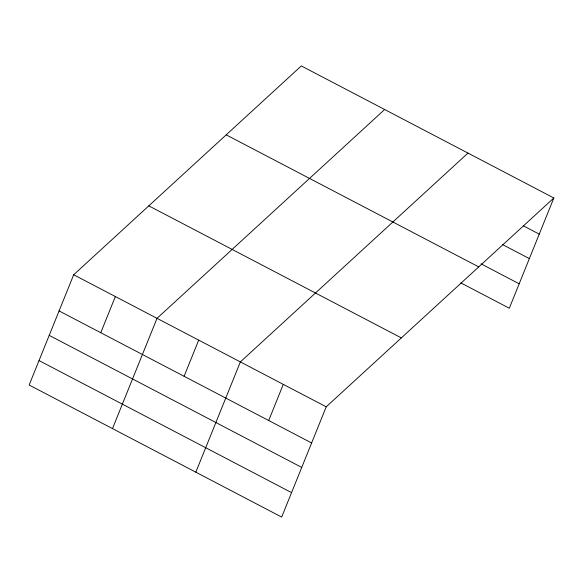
<?xml version="1.0" encoding="UTF-8"?>
<svg xmlns="http://www.w3.org/2000/svg" width="583" height="583" viewBox="0 0 583 583"><rect width="100%" height="100%" fill="white"/><g stroke="black" fill="none" stroke-linecap="round" stroke-linejoin="round"><path stroke-width="0.87" d="M73.691 274.761L29.15 385.013L281.684 517.07L326.225 406.817L553.85 197.987L301.316 65.93L73.691 274.761L326.225 406.817M100.757 332.711L115.361 296.55M112.483 428.592L157.031 318.34L384.656 109.509M184.09 376.29L198.701 340.129M195.822 472.172L240.364 361.919L467.989 153.089M268.69 420.525L283.294 384.365M553.85 197.987L509.309 308.239L460.81 282.879M523.345 225.832L539.239 234.147M502.335 244.459L529.364 258.597M481.026 263.829L519.183 283.79M226.204 134.848L478.738 266.897M148.811 205.85L401.344 337.9M59.087 310.921L311.621 442.971M49.205 335.371L301.739 467.428M39.032 360.564L291.558 492.62"/></g></svg>
